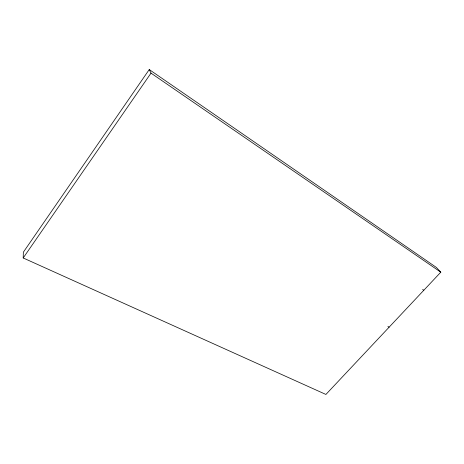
<?xml version="1.0" encoding="UTF-8"?>
<svg xmlns="http://www.w3.org/2000/svg" width="464" height="464" viewBox="0 0 464 464"><rect width="100%" height="100%" fill="white"/><g stroke="black" fill="none" stroke-linecap="round" stroke-linejoin="round"><path stroke-width="0.7" d="M23.2 257.972L23.351 252.19L149.246 69.548L436.357 267.426L440.8 272.188L325.914 394.452L23.2 257.972L151.015 73.132L149.246 69.548M387.892 326.43L389.099 327.207M151.015 73.132L440.8 272.188M422.629 289.437L423.812 290.267"/></g></svg>
